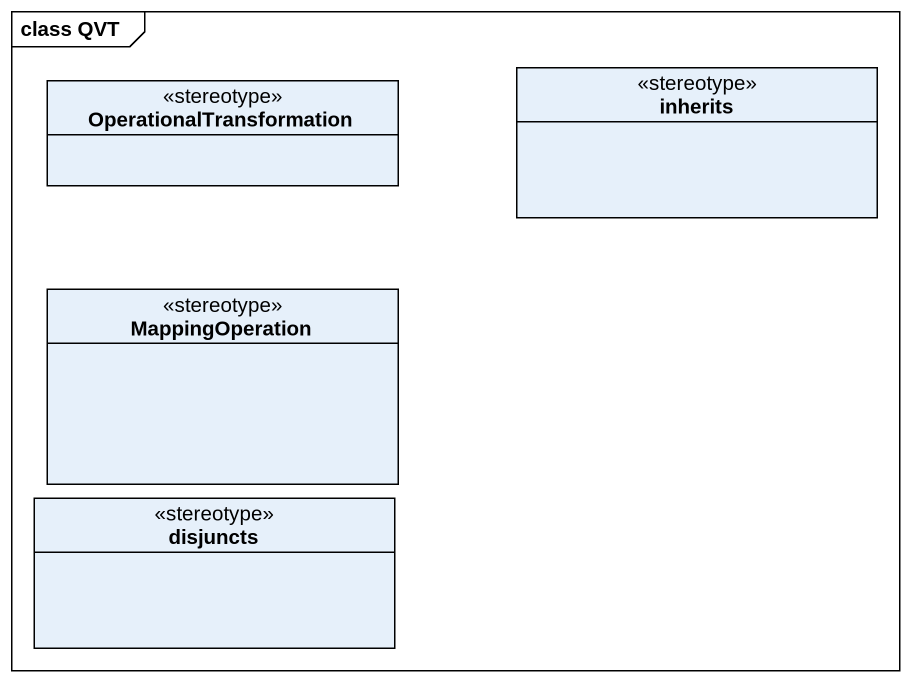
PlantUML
@startuml
mainframe class QVT
hide circle
hide empty members
class OperationalTransformation <<stereotype>>
class inherits <<stereotype>>
class MappingOperation <<stereotype>>
class disjuncts <<stereotype>>
@enduml
